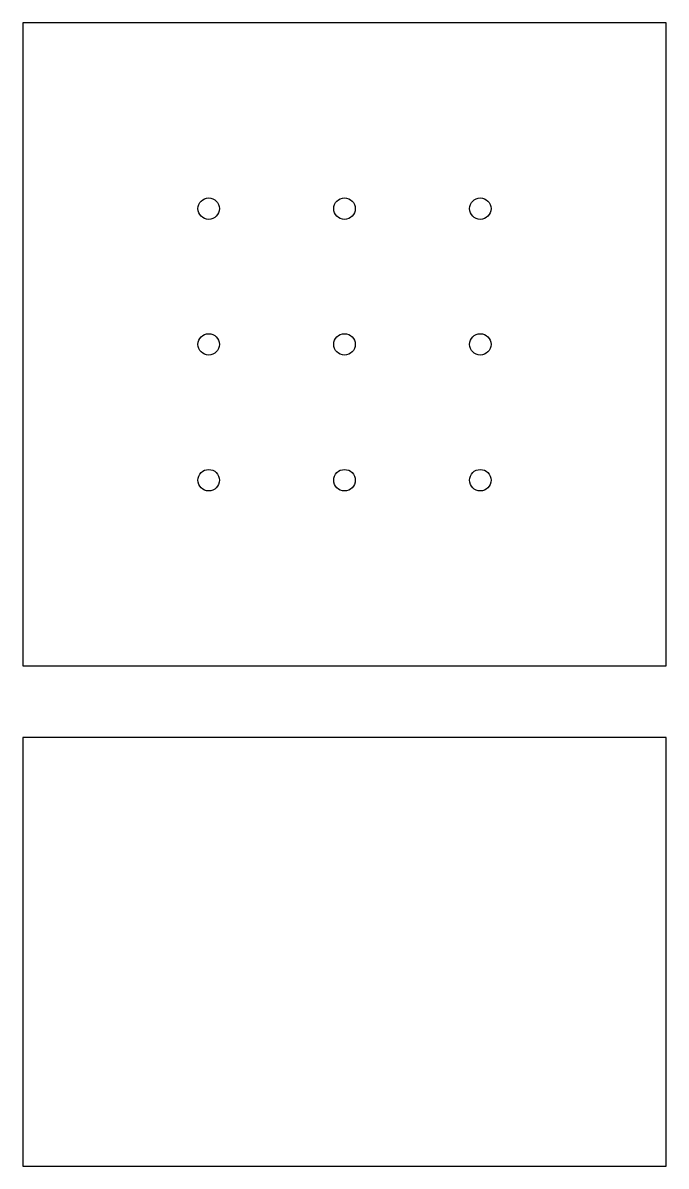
# Model space of a CAD drawing. Header units: millimetres. Extents: x -110 to -20, y -180 to -20.
import ezdxf

# ---------------------------------------------------------------- set-up
doc = ezdxf.new("R2010")
doc.units = ezdxf.units.MM
doc.layers.get('0').update_dxf_attribs({"linetype": 'CONTINUOUS'})

msp = doc.modelspace()

# ---------------------------------------------------------------- linework, layer by layer
for points in [[(-20, -20), (-110, -20), (-110, -110), (-20, -110)], [(-20, -120), (-110, -120), (-110, -180), (-20, -180)]]:
    msp.add_lwpolyline(points, close=True)
for centre in [(-84, -46), (-65, -46), (-46, -46), (-84, -65), (-65, -65), (-46, -65), (-84, -84), (-65, -84), (-46, -84)]:
    msp.add_circle(centre, 1.5)

doc.saveas('drawing.dxf')
